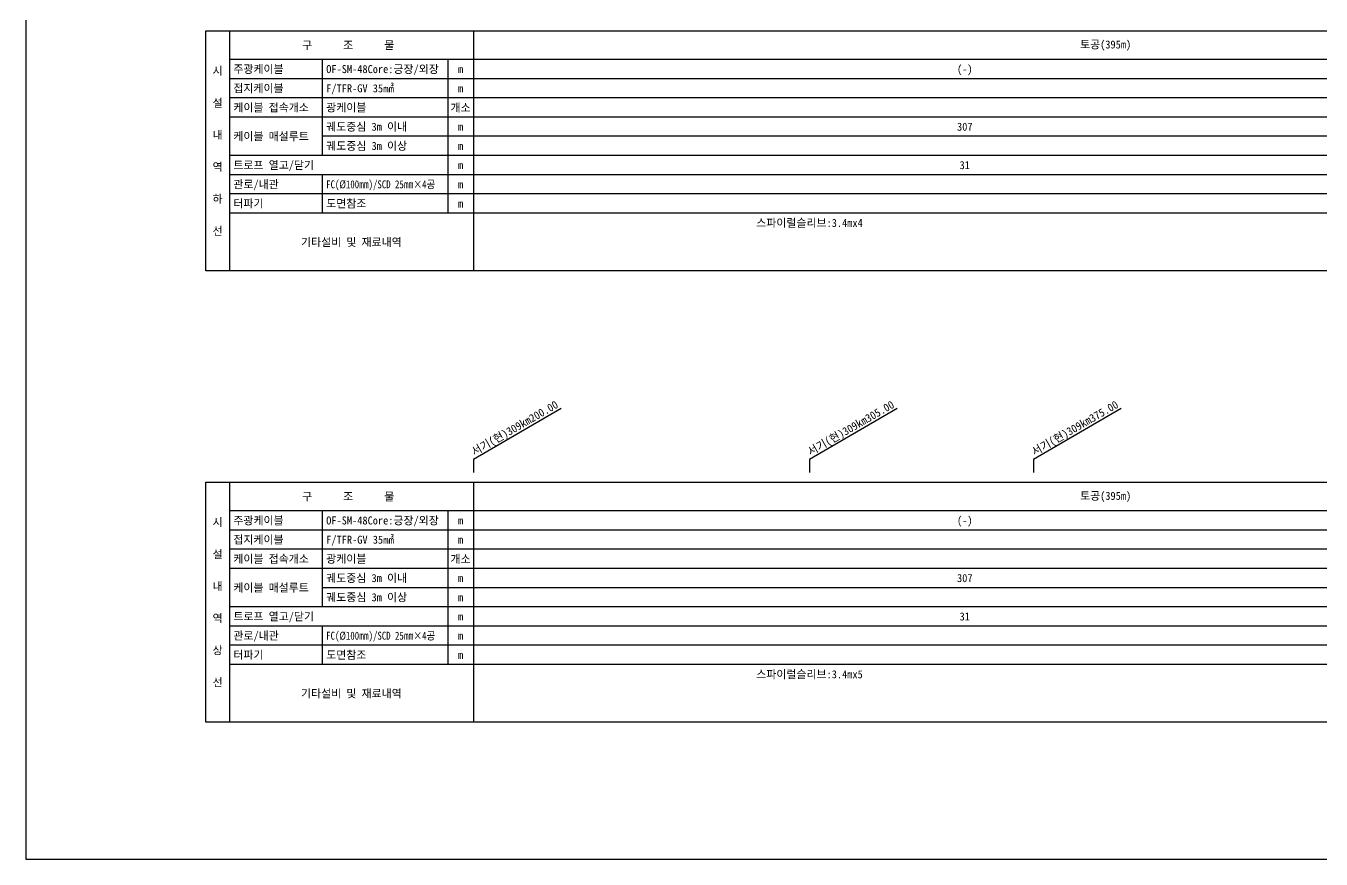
# Model space of a CAD drawing. Header units: millimetres. Extents: x 13158 to 13954, y 1103 to 1807.
# Drawn here: x 13157.9 to 13562.5, y 1103.1 to 1363.4 of the extents above; entities that cross this region are included whole.
import ezdxf
from ezdxf.enums import TextEntityAlignment as Align
from ezdxf.xclip import XClip

# ---------------------------------------------------------------- set-up
doc = ezdxf.new("R2010")
doc.units = ezdxf.units.MM
doc.header["$LTSCALE"] = 10
doc.header["$MEASUREMENT"] = 0
doc.header["$XCLIPFRAME"] = 2
for name, color, linetype in [('TT-TABL-LIN1', 4, 'Continuous'), ('TT-TABL-LIN2', 1, 'Continuous'), ('TT-TABL-TEX1', 6, 'Continuous'), ('TT-TABL-TEX2', 3, 'Continuous'), ('TZ-BASE', 253, 'Continuous'), ('TZ-LEAL', 1, 'Continuous'), ('TZ-LEAT', 3, 'Continuous')]:
    doc.layers.add(name, color=color, linetype=linetype)
doc.styles.get("Standard").update_dxf_attribs({"font": 'GulimChe.ttf'})

# ---------------------------------------------------------------- blocks, each defined once
blk = doc.blocks.new('JD-SFSG5YJF567')
at = {"layer": 'TZ-BASE'}
for p, q in [((161.5, -181.59), (87.43, 171.27)), ((264.45, -185.25), (189.71, 170.79)), ((59.14, -180.76), (-3.54, 117.85)), ((83.71, -167.76), (598.12, -59.78))]:
    blk.add_line(p, q, dxfattribs=at)

msp = doc.modelspace()

# ---------------------------------------------------------------- linework, layer by layer
at = {"layer": 'TT-TABL-LIN1'}
for points in [[(13214.11, 1361.87), (13897.68, 1361.87), (13897.68, 1286.87), (13214.11, 1286.87)], [(13214.11, 1220.85), (13897.68, 1220.85), (13897.68, 1145.85), (13214.11, 1145.85)]]:
    msp.add_lwpolyline(points, close=True, dxfattribs=at)
at = {"layer": 'TT-TABL-LIN2'}
for p, q in [((13297.68, 1361.87), (13297.68, 1286.87)), ((13289.68, 1352.87), (13289.68, 1304.87)), ((13297.68, 1220.85), (13297.68, 1145.85)), ((13289.68, 1211.85), (13289.68, 1163.85))]:
    msp.add_line(p, q, dxfattribs=at)
for points in [[(13221.44, 1361.87), (13221.44, 1286.87)], [(13897.68, 1352.87), (13221.44, 1352.87)], [(13250.44, 1352.87), (13250.44, 1322.87)], [(13897.68, 1346.87), (13221.44, 1346.87)], [(13897.68, 1340.87), (13221.44, 1340.87)], [(13897.68, 1334.87), (13221.44, 1334.87)], [(13897.68, 1328.87), (13250.44, 1328.87)], [(13897.68, 1322.87), (13221.44, 1322.87)], [(13897.68, 1316.87), (13221.44, 1316.87)], [(13250.44, 1316.87), (13250.44, 1304.87)], [(13897.68, 1310.87), (13221.44, 1310.87)], [(13897.68, 1304.87), (13221.44, 1304.87)], [(13221.44, 1220.85), (13221.44, 1145.85)], [(13897.68, 1211.85), (13221.44, 1211.85)], [(13250.44, 1211.85), (13250.44, 1181.85)], [(13897.68, 1205.85), (13221.44, 1205.85)], [(13897.68, 1199.85), (13221.44, 1199.85)], [(13897.68, 1193.85), (13221.44, 1193.85)], [(13897.68, 1187.85), (13250.44, 1187.85)], [(13897.68, 1181.85), (13221.44, 1181.85)], [(13897.68, 1175.85), (13221.44, 1175.85)], [(13250.44, 1175.85), (13250.44, 1163.85)], [(13897.68, 1169.85), (13221.44, 1169.85)], [(13897.68, 1163.85), (13221.44, 1163.85)]]:
    msp.add_lwpolyline(points, dxfattribs=at)
at = {"layer": 'TZ-LEAL'}
msp.add_lwpolyline([(13157.89, 1103.05), (13953.89, 1103.05), (13953.89, 1619.05), (13157.89, 1619.05)], close=True, dxfattribs=at)
for points in [[(13325.07, 1243.87), (13297.68, 1227.85), (13297.68, 1223.85)], [(13430.07, 1243.87), (13402.68, 1227.85), (13402.68, 1223.85)], [(13500.07, 1243.87), (13472.68, 1227.85), (13472.68, 1223.85)]]:
    msp.add_lwpolyline(points, dxfattribs=at)

# ---------------------------------------------------------------- block references
at = {"layer": 'TZ-BASE'}
ref = msp.add_blockref('JD-SFSG5YJF567', (13297.68, 1469.57), dxfattribs=at)
XClip(ref).set_block_clipping_path([(597.6593278775, -75.0000074077), (602.1606802224, 74.9999925365), (-2.2506743118, 75.0000000279), (2.2506743119, -75.0000000279)])

# ---------------------------------------------------------------- texts
at = {"layer": 'TT-TABL-TEX1'}
for s, p in [('구      조      물', (13258.56, 1357.37)), ('시', (13217.77, 1349.37)), ('설', (13217.77, 1339.37)), ('내', (13217.77, 1329.37)), ('역', (13217.77, 1319.37)), ('하', (13217.77, 1309.37)), ('선', (13217.77, 1299.37)), ('구      조      물', (13258.56, 1216.35)), ('시', (13217.77, 1208.35)), ('설', (13217.77, 1198.35)), ('내', (13217.77, 1188.35)), ('역', (13217.77, 1178.35)), ('상', (13217.77, 1168.35)), ('선', (13217.77, 1158.35))]:
    msp.add_text(s, height=2.5, rotation=0, dxfattribs=at).set_placement(p, align=Align.MIDDLE)
at = {"layer": 'TT-TABL-TEX2'}
for s, p in [('토공(395m)', (13495.18, 1357.37)), ('스파이럴슬리브:3.4mx4', (13402.68, 1301.87)), ('토공(395m)', (13495.18, 1216.35)), ('토공(395m)', (13495.18, 1216.35)), ('스파이럴슬리브:3.4mx5', (13402.68, 1160.85))]:
    msp.add_text(s, height=2.5, dxfattribs=at).set_placement(p, align=Align.MIDDLE)
for s, p in [('주광케이블', (13222.7, 1349.87)), ('OF-SM-48Core:긍장/외장', (13251.7, 1349.87)), ('접지케이블', (13222.7, 1343.87)), ('F/TFR-GV 35㎟', (13251.7, 1343.87)), ('케이블 접속개소', (13222.7, 1337.87)), ('광케이블', (13251.7, 1337.87)), ('궤도중심 3m 이내', (13251.7, 1331.87)), ('케이블 매설루트', (13222.7, 1328.87)), ('궤도중심 3m 이상', (13251.7, 1325.87)), ('트로프 열고/닫기', (13222.7, 1319.87)), ('관로/내관', (13222.7, 1313.87)), ('터파기', (13222.7, 1307.87)), ('도면참조', (13251.7, 1307.87)), ('주광케이블', (13222.7, 1208.85)), ('OF-SM-48Core:긍장/외장', (13251.7, 1208.85)), ('접지케이블', (13222.7, 1202.85)), ('F/TFR-GV 35㎟', (13251.7, 1202.85)), ('케이블 접속개소', (13222.7, 1196.85)), ('광케이블', (13251.7, 1196.85)), ('궤도중심 3m 이내', (13251.7, 1190.85)), ('케이블 매설루트', (13222.7, 1187.85)), ('궤도중심 3m 이상', (13251.7, 1184.85)), ('트로프 열고/닫기', (13222.7, 1178.85)), ('관로/내관', (13222.7, 1172.85)), ('터파기', (13222.7, 1166.85)), ('도면참조', (13251.7, 1166.85))]:
    msp.add_text(s, height=2.5, rotation=0, dxfattribs=at).set_placement(p, align=Align.MIDDLE_LEFT)
for s, p in [('(-)', (13451.18, 1349.87)), ('307', (13451.18, 1331.87)), ('31', (13451.18, 1319.87)), ('(-)', (13451.18, 1208.85)), ('307', (13451.18, 1190.85)), ('31', (13451.18, 1178.85))]:
    msp.add_text(s, height=2.5, dxfattribs=at).set_placement(p, align=Align.MIDDLE_CENTER)
for s, p in [('m', (13293.68, 1349.87)), ('m', (13293.68, 1343.87)), ('m', (13293.68, 1343.87)), ('개소', (13293.68, 1337.87)), ('m', (13293.68, 1331.87)), ('m', (13293.68, 1325.87)), ('m', (13293.68, 1319.87)), ('m', (13293.68, 1313.87)), ('m', (13293.68, 1307.87)), ('기타설비 및 재료내역', (13259.56, 1295.87)), ('m', (13293.68, 1208.85)), ('m', (13293.68, 1202.85)), ('m', (13293.68, 1202.85)), ('개소', (13293.68, 1196.85)), ('m', (13293.68, 1190.85)), ('m', (13293.68, 1184.85)), ('m', (13293.68, 1178.85)), ('m', (13293.68, 1172.85)), ('m', (13293.68, 1166.85)), ('기타설비 및 재료내역', (13259.56, 1154.85))]:
    msp.add_text(s, height=2.5, rotation=0, dxfattribs=at).set_placement(p, align=Align.MIDDLE)
at = {"layer": 'TT-TABL-TEX2', "width": 0.85}
for p in [(13251.7, 1313.87), (13251.7, 1172.85)]:
    msp.add_text('FC(Ø100㎜)/SCD 25㎜×4공', height=2.5, rotation=0, dxfattribs=at).set_placement(p, align=Align.MIDDLE_LEFT)
at = {"layer": 'TZ-LEAT'}
for s, p in [('서기(현)309㎞200.00', (13311.18, 1236.64)), ('서기(현)309㎞305.00', (13416.18, 1236.64)), ('서기(현)309㎞375.00', (13486.18, 1236.64))]:
    msp.add_text(s, height=2.5, rotation=30, dxfattribs=at).set_placement(p, align=Align.CENTER)

doc.saveas('drawing.dxf')
